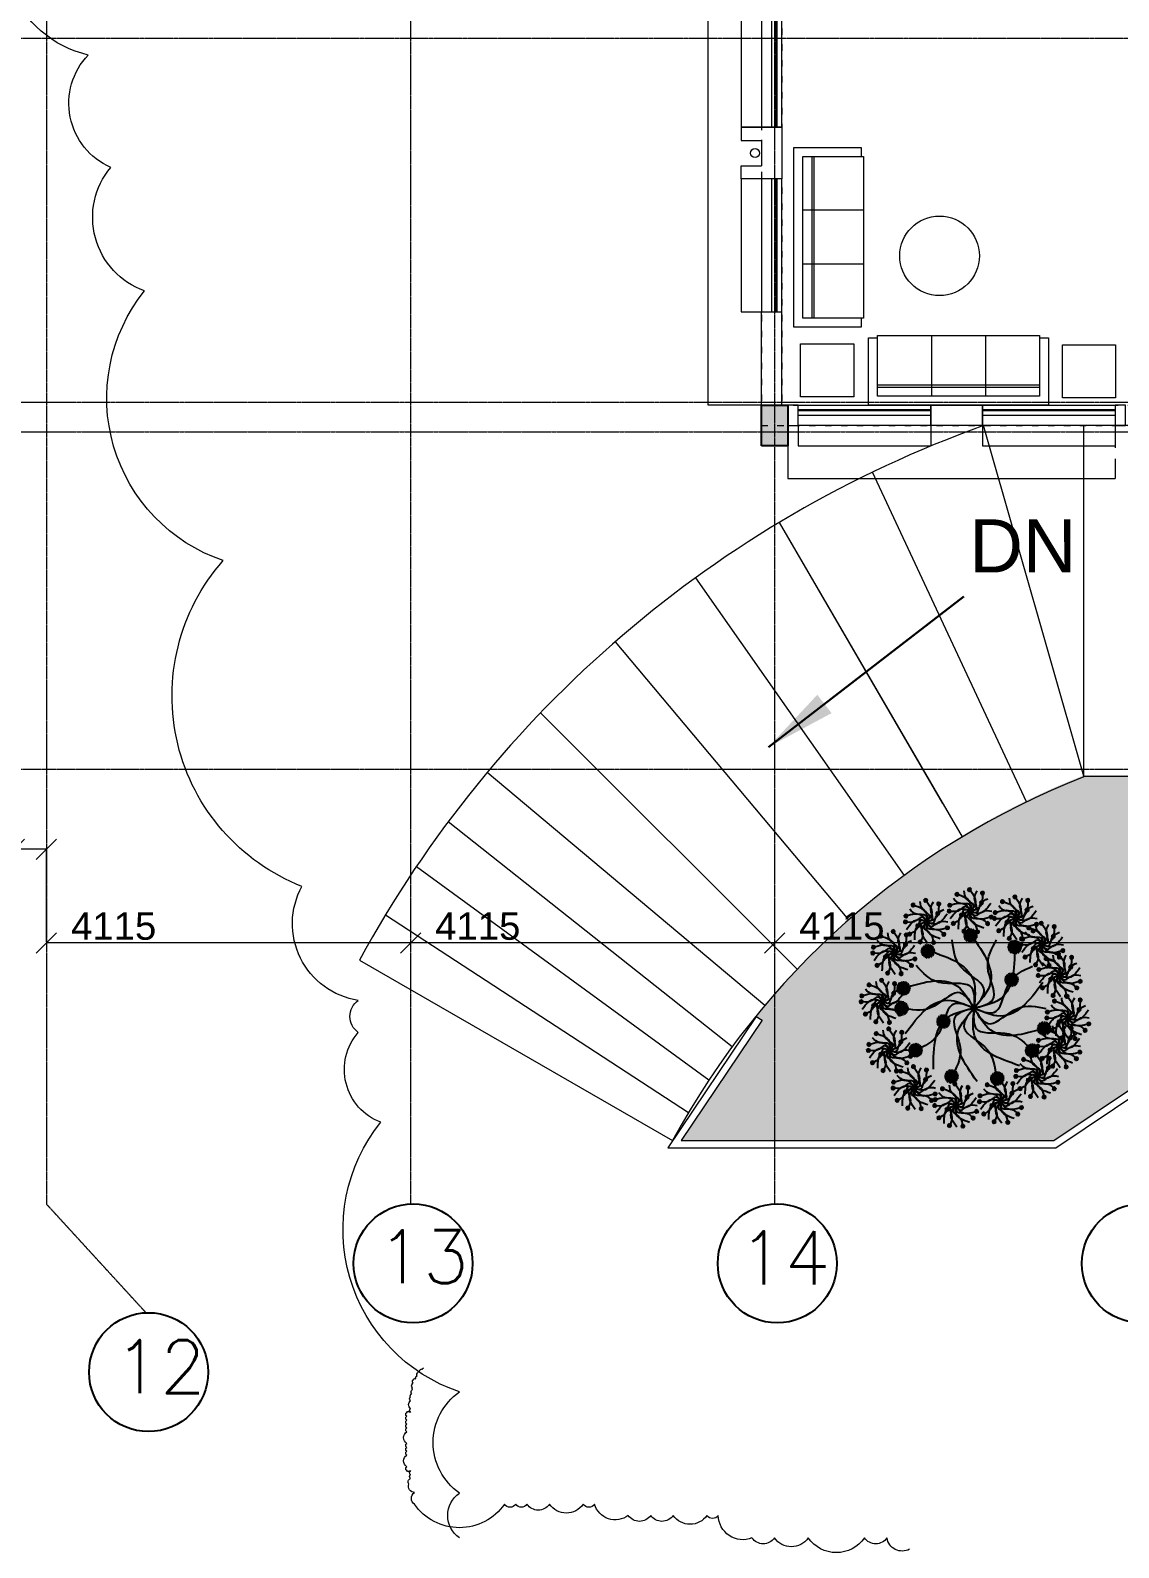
# Model space of a CAD drawing. Header units: inches. Extents: x 719368 to 6315912, y -2624014 to 446967.
# Drawn here: x 5969387 to 5981686, y -2158945 to -2141792 of the extents above; entities that cross this region are included whole.
import ezdxf
from ezdxf.lldxf.tags import DXFTag

# ---------------------------------------------------------------- set-up
doc = ezdxf.new("R2010")
doc.units = ezdxf.units.IN
doc.header["$LTSCALE"] = 20
doc.header["$MEASUREMENT"] = 0
doc.header["$PDMODE"] = 3
for name, pattern in [('ACAD_ISO03W100', [30, 12, -18]), ('CENTER', [2, 1.25, -0.25, 0.25, -0.25]), ('CENTER2', [1.125, 0.75, -0.125, 0.125, -0.125]), ('DASHED2', [0.375, 0.25, -0.125])]:
    doc.linetypes.add(name, pattern=pattern)
doc.layers.get('0').update_dxf_attribs({"color": 51, "lineweight": 30})
doc.layers.get('Defpoints').update_dxf_attribs({"lineweight": 25})
for name, color, linetype, lineweight in [('CLL LEV.', 252, 'Continuous', 18), ('COL HATCH', 254, 'Continuous', 5), ('COLUMN', 2, 'Continuous', 25), ('DIM', 7, 'Continuous', 13), ('FIXTURE', 15, 'DASHDOT', 9), ('Furniture', 13, 'Continuous', 13), ('GRID', 202, 'CENTER', 5), ('hatch', 6, 'Continuous', 0), ('HIDDEN', 181, 'ACAD_ISO03W100', 18), ('Landscaping', 82, 'Continuous', 9), ('PROJ.', 30, 'DASHED2', 13), ('Railing', 34, 'Continuous', 20), ('ramp', 9, 'Continuous', 5), ('STAIR', 4, 'Continuous', 25), ('WALL', 1, 'Continuous', 18), ('window', 71, 'Continuous', 18), ('Window-Wall', 7, 'Continuous', 20)]:
    doc.layers.add(name, color=color, linetype=linetype, lineweight=lineweight)
doc.layers.add('grid text', color=140, linetype='Continuous')
doc.layers.add('Tree', color=3, linetype='Continuous')
doc.styles.add('BOLD', font='arial.ttf')
doc.styles.add('L120', font='simplex.shx', dxfattribs={"height": 1})
doc.styles.get("Standard").update_dxf_attribs({"font": 'TCCM____.TTF', "height": 100})
doc.styles.add('Tabrej.', font='GOTHIC.TTF', dxfattribs={"height": 1})
tags = doc.linetypes.add('DASHDOT', pattern=[1, 0.5, -0.25, 0, -0.25]).pattern_tags.tags
tags[10:11] = [DXFTag(74, 4), DXFTag(75, 0), DXFTag(340, '0'), DXFTag(46, 1.0), DXFTag(50, 0.0), DXFTag(44, 0.0), DXFTag(45, 0.0)]
tags[8:9] = [DXFTag(74, 4), DXFTag(75, 0), DXFTag(340, '0'), DXFTag(46, 1.0), DXFTag(50, 0.0), DXFTag(44, 0.0), DXFTag(45, 0.0)]
tags[6:7] = [DXFTag(74, 4), DXFTag(75, 0), DXFTag(340, '0'), DXFTag(46, 1.0), DXFTag(50, 0.0), DXFTag(44, 0.0), DXFTag(45, 0.0)]
tags[4:5] = [DXFTag(74, 4), DXFTag(75, 0), DXFTag(340, '0'), DXFTag(46, 1.0), DXFTag(50, 0.0), DXFTag(44, 0.0), DXFTag(45, 0.0)]
doc.dimstyles.new('PL1', dxfattribs={"dimtxt": 275, "dimasz": 230, "dimexe": 0.18, "dimexo": 12, "dimgap": 30, "dimtad": 1, "dimjust": 1, "dimdec": 0, "dimzin": 0, "dimdsep": 46, "dimtxsty": 'BOLD', "dimblk": 'OBLIQUE', "dimcen": 0.09, "dimclrd": 256, "dimclre": 256, "dimadec": 0, "dimazin": 0, "dimtfac": 1, "dimtdec": 0, "dimtofl": 0, "dimtmove": 0, "dimatfit": 3, "dimfxl": 0.18, "dimtolj": 1, "dimtzin": 0, "dimlwd": -1, "dimlwe": -1, "dimarcsym": 0})
doc.dimstyles.get("Standard").update_dxf_attribs({"dimtxt": 0.18, "dimasz": 0.18, "dimexe": 0.18, "dimexo": 0.0625, "dimgap": 0.09, "dimtad": 0, "dimtih": 1, "dimtoh": 1, "dimdec": 4, "dimzin": 0, "dimdsep": 46, "dimtxsty": 'Standard', "dimcen": 0.09, "dimadec": 0, "dimazin": 0, "dimtfac": 1, "dimtdec": 4, "dimtofl": 0, "dimtmove": 0, "dimatfit": 3, "dimfxl": 1, "dimtolj": 1, "dimtzin": 0, "dimarcsym": 0})

# ---------------------------------------------------------------- blocks, each defined once
blk = doc.blocks.new('CU')
at = {"layer": 'WALL', "linetype": 'CENTER2'}
h = blk.add_hatch(color=256, dxfattribs=at)
h.dxf.hatch_style = 1
h.paths.add_polyline_path([(0, 0.035), (0, -0.265), (0.46, -0.265), (0.46, 0.035)])
at = {"layer": 'COLUMN', "linetype": 'CENTER2'}
blk.add_lwpolyline([(0, 0.035), (0, -0.265), (0.46, -0.265), (0.46, 0.035), (0, 0.035)], dxfattribs=at)
blk = doc.blocks.new('_Oblique')
at = {"layer": 'STAIR', "color": 0, "lineweight": -2}
blk.add_line((-0.5, -0.5), (0.5, 0.5), dxfattribs=at)
blk = doc.blocks.new('*D239')
at = {"layer": 'Defpoints', "color": 0, "transparency": 16777216}
for p in [(5969568, -2151050), (5969205, -2152108), (5969568, -2152108)]:
    blk.add_point(p, dxfattribs=at)
at = {"layer": 'DIM', "transparency": 16777216}
for p, q in [((5969205, -2151050), (5968234, -2151050)), ((5969205, -2152096), (5969205, -2151050)), ((5969568, -2151050), (5969205, -2151050)), ((5969568, -2152096), (5969568, -2151050))]:
    blk.add_line(p, q, dxfattribs=at)
at = {"layer": 'DIM', "transparency": 16777216, "xscale": 230, "yscale": 230, "zscale": 230, "rotation": 180}
blk.add_blockref('_Oblique', (5969205, -2151050), dxfattribs=at)
at = {"layer": 'DIM', "transparency": 16777216, "xscale": 230, "yscale": 230, "zscale": 230}
blk.add_blockref('_Oblique', (5969568, -2151050), dxfattribs=at)
at = {"layer": 'DIM', "color": 0, "transparency": 16777216, "insert": (5968605, -2150862), "char_height": 310, "attachment_point": 5, "style": 'BOLD'}
blk.add_mtext('\\A1;362', dxfattribs=at)
blk = doc.blocks.new('*D240')
at = {"layer": 'Defpoints', "color": 0, "transparency": 16777216}
for p in [(5969568, -2152108), (5973683, -2152108), (5973683, -2152108)]:
    blk.add_point(p, dxfattribs=at)
at = {"layer": 'DIM', "transparency": 16777216}
for p, q in [((5969568, -2152096), (5969568, -2152108)), ((5973683, -2152108), (5969568, -2152108)), ((5973683, -2152096), (5973683, -2152108))]:
    blk.add_line(p, q, dxfattribs=at)
at = {"layer": 'DIM', "transparency": 16777216, "xscale": 230, "yscale": 230, "zscale": 230, "rotation": 180}
blk.add_blockref('_Oblique', (5969568, -2152108), dxfattribs=at)
at = {"layer": 'DIM', "transparency": 16777216, "xscale": 230, "yscale": 230, "zscale": 230}
blk.add_blockref('_Oblique', (5973683, -2152108), dxfattribs=at)
at = {"layer": 'DIM', "color": 0, "transparency": 16777216, "insert": (5970328, -2151920), "char_height": 310, "attachment_point": 5, "style": 'BOLD'}
blk.add_mtext('\\A1;4115', dxfattribs=at)
blk = doc.blocks.new('*D241')
at = {"layer": 'Defpoints', "color": 0, "transparency": 16777216}
for p in [(5973683, -2152108), (5977798, -2152108), (5977798, -2152108)]:
    blk.add_point(p, dxfattribs=at)
at = {"layer": 'DIM', "transparency": 16777216}
for p, q in [((5973683, -2152096), (5973683, -2152108)), ((5977798, -2152108), (5973683, -2152108)), ((5977798, -2152096), (5977798, -2152108))]:
    blk.add_line(p, q, dxfattribs=at)
at = {"layer": 'DIM', "transparency": 16777216, "xscale": 230, "yscale": 230, "zscale": 230, "rotation": 180}
blk.add_blockref('_Oblique', (5973683, -2152108), dxfattribs=at)
at = {"layer": 'DIM', "transparency": 16777216, "xscale": 230, "yscale": 230, "zscale": 230}
blk.add_blockref('_Oblique', (5977798, -2152108), dxfattribs=at)
at = {"layer": 'DIM', "color": 0, "transparency": 16777216, "insert": (5974443, -2151920), "char_height": 310, "attachment_point": 5, "style": 'BOLD'}
blk.add_mtext('\\A1;4115', dxfattribs=at)
blk = doc.blocks.new('*D242')
at = {"layer": 'Defpoints', "color": 0, "transparency": 16777216}
for p in [(5977798, -2152108), (5981913, -2152108), (5981913, -2152108)]:
    blk.add_point(p, dxfattribs=at)
at = {"layer": 'DIM', "transparency": 16777216}
for p, q in [((5977798, -2152096), (5977798, -2152108)), ((5981913, -2152108), (5977798, -2152108)), ((5981913, -2152096), (5981913, -2152108))]:
    blk.add_line(p, q, dxfattribs=at)
at = {"layer": 'DIM', "transparency": 16777216, "xscale": 230, "yscale": 230, "zscale": 230, "rotation": 180}
blk.add_blockref('_Oblique', (5977798, -2152108), dxfattribs=at)
at = {"layer": 'DIM', "transparency": 16777216, "xscale": 230, "yscale": 230, "zscale": 230}
blk.add_blockref('_Oblique', (5981913, -2152108), dxfattribs=at)
at = {"layer": 'DIM', "color": 0, "transparency": 16777216, "insert": (5978558, -2151920), "char_height": 310, "attachment_point": 5, "style": 'BOLD'}
blk.add_mtext('\\A1;4115', dxfattribs=at)
blk = doc.blocks.new('1.5 M Window')
at = {"layer": 'CLL LEV.'}
for p, q in [((-0.23, 0), (-0.46, 0)), ((-0.46, 0), (-0.46, -1.5)), ((-0.46, -1.5), (-0.23, -1.5))]:
    blk.add_line(p, q, dxfattribs=at)
at = {"layer": 'window'}
for p, q in [((-0.065, 0), (-0.065, -1.5)), ((-0.05, -1.5), (-0.05, 0))]:
    blk.add_line(p, q, dxfattribs=at)
at = {"layer": 'Window-Wall'}
for p, q in [((0, 0), (-0.23, 0)), ((-0.23, 0), (-0.23, -1.5)), ((-0.115, 0), (-0.115, -1.5)), ((0, -1.5), (0, 0)), ((-0.23, -1.5), (0, -1.5))]:
    blk.add_line(p, q, dxfattribs=at)
blk = doc.blocks.new('sofa1')
at = {"layer": 'Furniture'}
for p, q in [((1016, 0), (-1016, 0)), ((-1016, 0), (-1016, -762)), ((-914.4, -101.6), (-914.4, -787.4)), ((914.4, -101.6), (-914.4, -101.6)), ((-304.8, -787.4), (-304.8, -101.6)), ((304.8, -787.4), (304.8, -101.6)), ((914.4, -787.4), (914.4, -101.6)), ((1016, -762), (1016, 0)), ((-914.4, -203.2), (914.4, -203.2)), ((-914.4, -228.6), (914.4, -228.6)), ((-1016, -762), (-914.4, -762)), ((-914.4, -787.4), (914.4, -787.4)), ((914.4, -762), (1016, -762))]:
    blk.add_line(p, q, dxfattribs=at)
blk = doc.blocks.new('PLANTDF')
at = {"color": 1, "lineweight": -3}
for centre, start, end in [((9522.9647, -929.8908), 278.67874, 342.50728), ((9523.0297, -929.8856), 206.67874, 270.50728), ((9522.9507, -929.9091), 302.67874, 6.50728), ((9522.9496, -929.9542), 350.67874, 54.50728), ((9523.0465, -929.9014), 182.67874, 246.50728), ((9522.9453, -929.9316), 326.67874, 30.50728), ((9523.0548, -929.9458), 134.67874, 198.50728), ((9523.0553, -929.9227), 158.67874, 222.50728), ((9523.174, -929.826), 254.67874, 318.50728), ((9523.1714, -929.9315), 38.67874, 102.50728), ((9523.1942, -929.9345), 62.67874, 126.50728), ((9523.197, -929.8241), 230.67874, 294.50728), ((9523.1537, -929.837), 278.67874, 342.50728), ((9523.1517, -929.9195), 14.67874, 78.50728), ((9523.2164, -929.9279), 86.67874, 150.50728), ((9523.2187, -929.8318), 206.67874, 270.50728), ((9523.1397, -929.8554), 302.67874, 6.50728), ((9523.1386, -929.9005), 350.67874, 54.50728), ((9523.2339, -929.9129), 110.67874, 174.50728), ((9523.2355, -929.8477), 182.67874, 246.50728), ((9523.1343, -929.8778), 326.67874, 30.50728), ((9523.2438, -929.892), 134.67874, 198.50728), ((9523.2443, -929.869), 158.67874, 222.50728), ((9522.9849, -929.8798), 254.67874, 318.50728), ((9522.9824, -929.9853), 38.67874, 102.50728), ((9523.0052, -929.9882), 62.67874, 126.50728), ((9523.0079, -929.8779), 230.67874, 294.50728), ((9522.9627, -929.9732), 14.67874, 78.50728), ((9523.0273, -929.9816), 86.67874, 150.50728), ((9523.0449, -929.9666), 110.67874, 174.50728), ((9523.3613, -929.891), 254.67874, 318.50728), ((9523.3587, -929.9965), 38.67874, 102.50728), ((9523.3816, -929.9995), 62.67874, 126.50728), ((9523.3843, -929.8891), 230.67874, 294.50728), ((9523.341, -929.902), 278.67874, 342.50728), ((9523.339, -929.9845), 14.67874, 78.50728), ((9523.4037, -929.9929), 86.67874, 150.50728), ((9523.406, -929.8968), 206.67874, 270.50728), ((9523.327, -929.9204), 302.67874, 6.50728), ((9523.3259, -929.9655), 350.67874, 54.50728), ((9523.4212, -929.9779), 110.67874, 174.50728), ((9523.4228, -929.9127), 182.67874, 246.50728), ((9523.3217, -929.9428), 326.67874, 30.50728), ((9523.4311, -929.957), 134.67874, 198.50728), ((9523.4317, -929.934), 158.67874, 222.50728), ((9522.8664, -930.0318), 254.67874, 318.50728), ((9522.8639, -930.1373), 38.67874, 102.50728), ((9522.8867, -930.1403), 62.67874, 126.50728), ((9522.8894, -930.0299), 230.67874, 294.50728), ((9522.8462, -930.0428), 278.67874, 342.50728), ((9522.8442, -930.1253), 14.67874, 78.50728), ((9522.9088, -930.1337), 86.67874, 150.50728), ((9522.9112, -930.0376), 206.67874, 270.50728), ((9522.8322, -930.0611), 302.67874, 6.50728), ((9522.8311, -930.1063), 350.67874, 54.50728), ((9522.9264, -930.1187), 110.67874, 174.50728), ((9522.928, -930.0534), 182.67874, 246.50728), ((9522.8268, -930.0836), 326.67874, 30.50728), ((9522.9363, -930.0978), 134.67874, 198.50728), ((9522.9368, -930.0747), 158.67874, 222.50728), ((9523.3366, -930.0309), 254.67874, 318.50728), ((9523.334, -930.1364), 38.67874, 102.50728), ((9523.3569, -930.1394), 62.67874, 126.50728), ((9523.3596, -930.029), 230.67874, 294.50728), ((9523.3164, -930.0419), 278.67874, 342.50728), ((9523.3144, -930.1244), 14.67874, 78.50728), ((9523.379, -930.1328), 86.67874, 150.50728), ((9523.3814, -930.0367), 206.67874, 270.50728), ((9523.3024, -930.0603), 302.67874, 6.50728), ((9523.3013, -930.1054), 350.67874, 54.50728), ((9523.3966, -930.1178), 110.67874, 174.50728), ((9523.3982, -930.0526), 182.67874, 246.50728), ((9523.297, -930.0827), 326.67874, 30.50728), ((9523.4065, -930.0969), 134.67874, 198.50728), ((9523.407, -930.0739), 158.67874, 222.50728), ((9522.8516, -930.118), 254.67874, 318.50728), ((9522.849, -930.2235), 38.67874, 102.50728), ((9522.8719, -930.2265), 62.67874, 126.50728), ((9522.8746, -930.1162), 230.67874, 294.50728), ((9522.8314, -930.1291), 278.67874, 342.50728), ((9522.8293, -930.2115), 14.67874, 78.50728), ((9522.894, -930.2199), 86.67874, 150.50728), ((9522.8964, -930.1239), 206.67874, 270.50728), ((9522.8173, -930.1474), 302.67874, 6.50728), ((9522.8162, -930.1925), 350.67874, 54.50728), ((9522.9115, -930.2049), 110.67874, 174.50728), ((9522.9131, -930.1397), 182.67874, 246.50728), ((9522.812, -930.1698), 326.67874, 30.50728), ((9522.9214, -930.1841), 134.67874, 198.50728), ((9522.922, -930.161), 158.67874, 222.50728), ((9523.0282, -930.1883), 254.67874, 318.50728), ((9523.0256, -930.2938), 38.67874, 102.50728), ((9523.0485, -930.2968), 62.67874, 126.50728), ((9523.0512, -930.1865), 230.67874, 294.50728), ((9523.0079, -930.1994), 278.67874, 342.50728), ((9523.0059, -930.2818), 14.67874, 78.50728), ((9523.0706, -930.2902), 86.67874, 150.50728), ((9523.0729, -930.1941), 206.67874, 270.50728), ((9522.9939, -930.2177), 302.67874, 6.50728), ((9522.9928, -930.2628), 350.67874, 54.50728), ((9523.0881, -930.2752), 110.67874, 174.50728), ((9523.0897, -930.21), 182.67874, 246.50728), ((9522.9885, -930.2401), 326.67874, 30.50728), ((9523.098, -930.2544), 134.67874, 198.50728), ((9523.0985, -930.2313), 158.67874, 222.50728), ((9523.4608, -930.2531), 254.67874, 318.50728), ((9523.4582, -930.3586), 38.67874, 102.50728), ((9523.481, -930.3616), 62.67874, 126.50728), ((9523.4838, -930.2513), 230.67874, 294.50728), ((9523.4405, -930.2641), 278.67874, 342.50728), ((9523.4385, -930.3466), 14.67874, 78.50728), ((9523.5032, -930.355), 86.67874, 150.50728), ((9523.5055, -930.2589), 206.67874, 270.50728), ((9523.4265, -930.2825), 302.67874, 6.50728), ((9523.4254, -930.3276), 350.67874, 54.50728), ((9523.5207, -930.34), 110.67874, 174.50728), ((9523.5223, -930.2748), 182.67874, 246.50728), ((9523.4211, -930.3049), 326.67874, 30.50728), ((9523.5306, -930.3191), 134.67874, 198.50728), ((9522.8986, -930.3029), 254.67874, 318.50728), ((9522.896, -930.4084), 38.67874, 102.50728), ((9522.9189, -930.4114), 62.67874, 126.50728), ((9522.9216, -930.3011), 230.67874, 294.50728), ((9522.8784, -930.314), 278.67874, 342.50728), ((9522.8764, -930.3964), 14.67874, 78.50728), ((9522.941, -930.4048), 86.67874, 150.50728), ((9522.9434, -930.3087), 206.67874, 270.50728), ((9522.8644, -930.3323), 302.67874, 6.50728), ((9522.8633, -930.3774), 350.67874, 54.50728), ((9522.9586, -930.3898), 110.67874, 174.50728), ((9522.9602, -930.3246), 182.67874, 246.50728), ((9522.859, -930.3547), 326.67874, 30.50728), ((9522.9685, -930.3689), 134.67874, 198.50728), ((9522.969, -930.3459), 158.67874, 222.50728), ((9523.3809, -930.3555), 278.67874, 342.50728), ((9523.3669, -930.3739), 302.67874, 6.50728), ((9523.3658, -930.419), 350.67874, 54.50728), ((9523.4627, -930.3662), 182.67874, 246.50728), ((9523.3616, -930.3963), 326.67874, 30.50728), ((9523.471, -930.4105), 134.67874, 198.50728), ((9523.4716, -930.3875), 158.67874, 222.50728), ((9523.4012, -930.3445), 254.67874, 318.50728), ((9523.3986, -930.45), 38.67874, 102.50728), ((9523.4215, -930.453), 62.67874, 126.50728), ((9523.4242, -930.3426), 230.67874, 294.50728), ((9523.3789, -930.438), 14.67874, 78.50728), ((9523.4436, -930.4464), 86.67874, 150.50728), ((9523.4459, -930.3503), 206.67874, 270.50728), ((9523.4611, -930.4314), 110.67874, 174.50728), ((9523.0446, -930.4286), 254.67874, 318.50728), ((9523.042, -930.5341), 38.67874, 102.50728), ((9523.0649, -930.5371), 62.67874, 126.50728), ((9523.0676, -930.4267), 230.67874, 294.50728), ((9523.0243, -930.4396), 278.67874, 342.50728), ((9523.0223, -930.5221), 14.67874, 78.50728), ((9523.087, -930.5305), 86.67874, 150.50728), ((9523.0893, -930.4344), 206.67874, 270.50728), ((9523.0103, -930.458), 302.67874, 6.50728), ((9523.0092, -930.5031), 350.67874, 54.50728), ((9523.1045, -930.5155), 110.67874, 174.50728), ((9523.1061, -930.4503), 182.67874, 246.50728), ((9523.005, -930.4804), 326.67874, 30.50728), ((9523.1144, -930.4946), 134.67874, 198.50728), ((9523.115, -930.4716), 158.67874, 222.50728), ((9523.2416, -930.453), 254.67874, 318.50728), ((9523.239, -930.5585), 38.67874, 102.50728), ((9523.2646, -930.4512), 230.67874, 294.50728), ((9523.2214, -930.4641), 278.67874, 342.50728), ((9523.2193, -930.5465), 14.67874, 78.50728), ((9523.284, -930.5549), 86.67874, 150.50728), ((9523.2864, -930.4589), 206.67874, 270.50728), ((9523.2074, -930.4824), 302.67874, 6.50728), ((9523.2062, -930.5275), 350.67874, 54.50728), ((9523.3015, -930.5399), 110.67874, 174.50728), ((9523.3031, -930.4747), 182.67874, 246.50728), ((9523.202, -930.5048), 326.67874, 30.50728), ((9523.3114, -930.5191), 134.67874, 198.50728), ((9523.312, -930.496), 158.67874, 222.50728), ((9523.2619, -930.5615), 62.67874, 126.50728)]:
    blk.add_arc(centre, 0.0555, start, end, dxfattribs=at)
at = {"color": 64, "lineweight": -3}
for points in [[(9522.9846, -930.4445), (9523.0793, -930.2174), (9523.2697, -930.1555), (9523.2539, -930.0204), (9523.3013, -929.9069)], [(9523.1691, -930.5121), (9523.1122, -930.2727), (9523.23, -930.1107), (9523.1378, -930.0107), (9523.1093, -929.891)], [(9523.1926, -929.8766), (9523.2495, -930.1159), (9523.1318, -930.278), (9523.224, -930.378), (9523.2524, -930.4976)], [(9523.0036, -929.9303), (9523.1903, -930.0906), (9523.1903, -930.2908), (9523.3237, -930.3176), (9523.417, -930.3977)], [(9523.3771, -929.9442), (9523.2824, -930.1712), (9523.092, -930.2331), (9523.1078, -930.3682), (9523.0604, -930.4818)], [(9522.875, -930.2813), (9523.0851, -930.1533), (9523.2756, -930.2152), (9523.3422, -930.0966), (9523.4472, -930.0326)], [(9522.8823, -930.0849), (9523.1275, -930.1048), (9523.2452, -930.2669), (9523.3688, -930.2101), (9523.4914, -930.22)], [(9523.3581, -930.4583), (9523.1714, -930.2981), (9523.1714, -930.0978), (9523.038, -930.0711), (9522.9447, -929.991)], [(9523.4867, -930.1073), (9523.2766, -930.2354), (9523.0861, -930.1735), (9523.0195, -930.2921), (9522.9145, -930.3561)], [(9523.4794, -930.3037), (9523.2342, -930.2838), (9523.1165, -930.1218), (9522.9929, -930.1786), (9522.8703, -930.1686)]]:
    blk.add_spline(points, degree=3, dxfattribs=at)
blk = doc.blocks.new('New Shaft')
at = {"layer": 'FIXTURE'}
blk.add_circle((0.327, -0.302), 0.05, dxfattribs=at)
at = {"layer": 'WALL'}
for p, q in [((0.035, 0), (0.62, 0)), ((0.035, 0), (0.035, -0.46)), ((0.62, 0), (0.62, -0.46)), ((0.185, -0.46), (0.185, -0.23)), ((0.185, -0.23), (0.47, -0.23)), ((0.47, -0.46), (0.47, -0.23)), ((0.035, -0.46), (0.185, -0.46)), ((0.62, -0.46), (0.47, -0.46))]:
    blk.add_line(p, q, dxfattribs=at)
blk = doc.blocks.new('A$C0E890EBD')
at = {"layer": 'COL HATCH', "linetype": 'CENTER2'}
h = blk.add_hatch(color=3, dxfattribs=at)
h.dxf.hatch_style = 1
h.paths.add_polyline_path([(46.8309, -4.46), (46.5309, -4.46), (46.5309, -4), (46.8309, -4)])
at = {"layer": 'Landscaping'}
h = blk.add_hatch(dxfattribs=at)
h.set_pattern_fill('DOTS', color=256, scale=1.5, style=0)
h.set_pattern_definition([(0, (45.62477, -12.31345), (0.046875, 0.09375), [0, -0.09375])])
edge = h.paths.add_edge_path()
edge.add_line((46.4728, -10.909), (46.5392, -10.9536))
edge.add_line((46.5392, -10.9536), (45.6248, -12.3135))
edge.add_line((45.6248, -12.3135), (49.8353, -12.3135))
edge.add_line((49.8353, -12.3135), (51.1594, -11.4273))
edge.add_line((51.1594, -11.4273), (55.7439, -11.4273))
edge.add_line((55.7439, -11.4273), (57.0583, -12.307))
edge.add_line((57.0583, -12.307), (61.2611, -12.307))
edge.add_line((61.2611, -12.307), (60.3491, -10.9507))
edge.add_line((60.3491, -10.9507), (60.4196, -10.9032))
edge.add_arc((53.4485, -16.5102), 8.9462, 38.81018, 68.57024)
edge.add_line((56.7171, -8.1825), (56.1095, -8.1819))
edge.add_arc((55.1895, -7.79), 1, 270, 336.9275, ccw=False)
edge.add_line((55.1895, -8.79), (51.7035, -8.79))
edge.add_arc((51.7035, -7.79), 1, 203.20856, 270, ccw=False)
edge.add_line((50.7844, -8.1841), (50.1753, -8.1843))
edge.add_arc((53.4485, -16.5102), 8.9462, 111.46199, 141.23681)
at = {"layer": 'CLL LEV.'}
for p, q in [((46.9459, -4.23), (46.9459, -4.46)), ((48.4459, -4.23), (48.4459, -4.46)), ((49.0309, -4.23), (49.0309, -4.46)), ((50.5309, -4.23), (50.5309, -4.46)), ((46.9459, -4.46), (48.4459, -4.46)), ((49.0309, -4.46), (50.5309, -4.46))]:
    blk.add_line(p, q, dxfattribs=at)
at = {"layer": 'COLUMN', "color": 3, "linetype": 'CENTER2'}
blk.add_lwpolyline([(46.8309, -4.46), (46.5309, -4.46), (46.5309, -4), (46.8309, -4), (46.8309, -4.46)], dxfattribs=at)
at = {"layer": 'FIXTURE'}
for points in [[(46.9743, -3.9043), (46.9743, -3.3043), (47.5743, -3.3043), (47.5743, -3.9043), (46.9743, -3.9043)], [(49.9323, -3.9161), (49.9323, -3.3161), (50.5323, -3.3161), (50.5323, -3.9161), (49.9323, -3.9161)]]:
    blk.add_lwpolyline(points, dxfattribs=at)
blk.add_circle((48.5444, -2.3113), 0.45, dxfattribs=at)
at = {"layer": 'hatch', "color": 26}
blk.add_line((46.4728, -10.909), (46.5392, -10.9536), dxfattribs=at)
at = {"layer": 'PROJ.'}
for p, q in [((45.9309, -4), (45.9309, 1.47)), ((46.5309, -4), (45.9309, -4)), ((46.8309, -4.23), (46.8309, -4.83)), ((46.8309, -4.83), (50.5309, -4.83))]:
    blk.add_line(p, q, dxfattribs=at)
at = {"layer": 'PROJ.', "ltscale": 0.05}
blk.add_line((50.5309, -4.23), (50.5309, -4.83), dxfattribs=at)
at = {"layer": 'Railing', "color": 26}
for points in [[(46.4728, -10.909), (45.4746, -12.3935), (49.8596, -12.3935), (51.1837, -11.5073), (55.7196, -11.5073), (57.034, -12.387), (61.4174, -12.387), (60.4196, -10.9032)], [(46.5392, -10.9536), (45.6248, -12.3135), (49.8353, -12.3135), (51.1594, -11.4273), (55.7439, -11.4273), (57.0583, -12.307), (61.2611, -12.307), (60.3491, -10.9507), (60.4196, -10.9032)]]:
    blk.add_lwpolyline(points, dxfattribs=at)
at = {"layer": 'ramp', "ltscale": 0.05}
for p, q in [((50.7035, -4.23), (49.0421, -4.2307)), ((50.1753, -8.1927), (49.0421, -4.2307)), ((49.5287, -8.4844), (47.7882, -4.7559)), ((46.7324, -5.3256), (48.5782, -8.5016)), ((46.7324, -5.3256), (48.7986, -8.8808)), ((45.7876, -5.9502), (48.1457, -9.3151)), ((44.8769, -6.675), (47.5169, -9.8186)), ((44.0358, -7.4767), (46.9366, -10.3752)), ((43.4329, -8.1502), (46.5702, -10.7837)), ((50.1753, -8.1927), (50.7051, -8.1925)), ((42.9932, -8.707), (46.2019, -11.2508)), ((42.6328, -9.2147), (45.9387, -11.628)), ((42.2835, -9.7615), (45.7081, -11.9961)), ((41.9901, -10.2726), (45.5284, -12.3135))]:
    blk.add_line(p, q, dxfattribs=at)
at = {"layer": 'ramp'}
blk.add_line((50.1753, -8.1927), (50.1736, -4.232), dxfattribs=at)
at = {"layer": 'ramp', "ltscale": 0.05}
for centre, radius, start, end in [((53.4485, -16.5102), 13.0462, 109.74022, 151.43749), ((53.4601, -16.5958), 9.014, 111.37185, 151.63527)]:
    blk.add_arc(centre, radius, start, end, dxfattribs=at)
at = {"layer": 'WALL'}
for p, q in [((46.5309, -4), (46.5309, -2.9425)), ((46.5309, -2.9425), (46.7609, -2.9425)), ((46.7609, -4), (46.7609, -2.9425))]:
    blk.add_line(p, q, dxfattribs=at)
for points in [[(46.9459, -4.23), (46.9459, -4), (46.8309, -4), (46.8309, -4.23), (46.9459, -4.23)], [(46.9459, -4.23), (46.9459, -4), (46.8309, -4), (46.8309, -4.23), (46.9459, -4.23)], [(50.6459, -4.23), (50.6459, -4), (50.5309, -4), (50.5309, -4.23), (50.6459, -4.23)]]:
    blk.add_lwpolyline(points, dxfattribs=at)
blk.add_lwpolyline([(48.4459, -4), (49.0309, -4), (49.0309, -4.23), (48.4459, -4.23)], close=True, dxfattribs=at)
at = {"layer": 'window'}
for p, q in [((46.9459, -4.05), (48.4459, -4.05)), ((48.4459, -4.065), (46.9459, -4.065)), ((49.0309, -4.05), (50.5309, -4.05)), ((50.5309, -4.065), (49.0309, -4.065))]:
    blk.add_line(p, q, dxfattribs=at)
at = {"layer": 'Window-Wall'}
for p, q in [((46.9459, -4.23), (46.9459, -4)), ((46.9459, -4), (48.4459, -4)), ((48.4459, -4.115), (46.9459, -4.115)), ((48.4459, -4), (48.4459, -4.23)), ((49.0309, -4.23), (49.0309, -4)), ((49.0309, -4), (50.5309, -4)), ((50.5309, -4.115), (49.0309, -4.115)), ((50.5309, -4), (50.5309, -4.23)), ((48.4459, -4.23), (46.9459, -4.23)), ((50.5309, -4.23), (49.0309, -4.23))]:
    blk.add_line(p, q, dxfattribs=at)
at = {"layer": 'FIXTURE', "extrusion": (0, 0, -1), "zscale": -0.0009999999966712}
for p, xscale, yscale, rotation in [((-46.8963, -2.1015), 0.0009999999966794348, 0.0009999999966794348, 270), ((-48.7582, -4), 0.000999999996565748, 0.000999999996565748, 180)]:
    blk.add_blockref('sofa1', p, dxfattribs=dict(at, xscale=xscale, yscale=yscale, rotation=rotation))
at = {"layer": 'Tree', "rotation": 4.47054656640355}
for p, xscale, yscale, zscale in [((-7300.7516, 132.3264), 0.7682003146567565, 0.7682003146567565, 0.7682003146567565), ((-7300.2569, 132.4478), 0.7682003146567565, 0.7682003146567565, 0.7682003146567565), ((-7299.7438, 132.3655), 0.7682003146567565, 0.7682003146567565, 0.7682003146567565), ((-7301.1187, 131.9743), 0.7682003146567565, 0.7682003146567565, 0.7682003146567565), ((-24903.2508, 471.8747), 2.608229868621348, 2.608229868621348, 2.608229868621348), ((-7299.4465, 132.0684), 0.7682003146567565, 0.7682003146567565, 0.7682003146567565), ((-7299.2497, 131.721), 0.7682003146567565, 0.7682003146567565, 0.7682003146567565), ((-7301.2509, 131.424), 0.7682003146567565, 0.7682003146567565, 0.7682003146567565), ((-7299.1537, 131.241), 0.7682003146567565, 0.7682003146567565, 0.7682003146567565), ((-7299.2543, 130.9211), 0.7682003146567565, 0.7682003146567565, 0.7682003146567565), ((-7301.1701, 130.8738), 0.7682003146567565, 0.7682003146567565, 0.7682003146567565), ((-7299.5033, 130.5804), 0.7682003146567565, 0.7682003146567565, 0.7682003146567565), ((-7300.8911, 130.4483), 0.7682003146567565, 0.7682003146567565, 0.7682003146567565), ((-7300.4211, 130.2502), 0.7682003146567565, 0.7682003146567565, 0.7682003146567565), ((-7299.9145, 130.2942), 0.7682003146567565, 0.7682003146567565, 0.7682003146567565)]:
    blk.add_blockref('PLANTDF', p, dxfattribs=dict(at, xscale=xscale, yscale=yscale, zscale=zscale))
at = {"layer": 'WALL', "rotation": 270}
blk.add_blockref('New Shaft', (46.7609, -0.8225), dxfattribs=at)
at = {"layer": 'Window-Wall'}
for p in [(46.7609, 0.6425), (46.7609, -1.4425)]:
    blk.add_blockref('1.5 M Window', p, dxfattribs=at)
at = {"layer": 'WALL', "insert": (48.8809, -5.2902), "char_height": 0.6, "width": 2.986568, "attachment_point": 1, "rotation": 0.0235, "style": 'Tabrej.'}
blk.add_mtext('{\\fArial|b0|i0|c0|p34;DN}', dxfattribs=at)
at = {"layer": 'DIM'}
blk.add_leader([(46.6098, -7.8653), (48.8182, -6.1639)], dimstyle='Standard', override={"dimscale": 40, "dimtxt": 1, "dimasz": 0.02, "dimdec": 2, "dimpost": "'", "dimtxsty": 'L120', "dimtdec": 2, "dimarcsym": 1}, dxfattribs=at)

msp = doc.modelspace()

# ---------------------------------------------------------------- linework, layer by layer
at = {"layer": 'DIM'}
for points in [[(5974236.1944, -2158835.4124, -0.52056705), (5974236.1944, -2158327.4027, -0.52056705), (5974236.1944, -2157184.3648, -0.52056705), (5973346.1967, -2154136.268, -0.52056705), (5973091.9069, -2153120.2421, -0.52056705), (5973091.9069, -2152757.4492, -0.52056705), (5972456.1991, -2151469.1881, -0.52056705), (5971566.2181, -2147786.0759, -0.52056705), (5970676.2204, -2144737.9791, -0.52056705), (5970294.8024, -2143340.9364, -0.52056705), (5970040.5126, -2142070.8993, -0.52056705), (5969277.6598, -2140165.8404, -0.52056705)], [(5979321.8572, -2158962.4181, -0.52056705), (5979067.5674, -2158835.4124, -0.52056705), (5978813.2942, -2158835.4124, -0.52056705), (5978177.5864, -2158835.4124, -0.52056705), (5977796.1517, -2158835.4124, -0.52056705), (5977541.8785, -2158835.4124, -0.52056705), (5977160.4438, -2158581.4076, -0.52056705), (5977033.2989, -2158581.4076, -0.52056705), (5976651.8809, -2158581.4076, -0.52056705), (5976397.5911, -2158581.4076, -0.52056705), (5976143.3179, -2158581.4076, -0.52056705), (5975761.8832, -2158454.4019, -0.52056705), (5975634.755, -2158454.4019, -0.52056705), (5975253.3203, -2158454.4019, -0.52056705), (5974999.0471, -2158454.4019, -0.52056705), (5974871.9022, -2158454.4019, -0.52056705), (5974744.7573, -2158454.4019, -0.52056705), (5973727.6314, -2158454.4019, -0.52056705), (5973727.6314, -2158321.1255, -0.52056705), (5973664.9931, -2158227.5832, -0.52056705), (5973683.6762, -2158161.9389, -0.52056705), (5973683.6762, -2158118.0306, -0.52056705), (5973683.6762, -2158074.1224, -0.52056705), (5973639.721, -2158074.1224, -0.52056705), (5973639.721, -2158030.2205, -0.52056705), (5973639.721, -2157898.4958, -0.52056705), (5973639.721, -2157854.594, -0.52056705), (5973639.721, -2157810.6857, -0.52056705), (5973639.721, -2157766.7775, -0.52056705), (5973639.721, -2157635.0591, -0.52056705), (5973639.721, -2157591.1509, -0.52056705), (5973639.721, -2157547.2426, -0.52056705), (5973639.721, -2157503.3408, -0.52056705), (5973639.721, -2157459.4325, -0.52056705), (5973639.721, -2157415.5243, -0.52056705), (5973683.6762, -2157415.5243, -0.52056705), (5973683.6762, -2157371.616, -0.52056705), (5973683.6762, -2157283.806, -0.52056705), (5973683.6762, -2157239.8977, -0.52056705), (5973696.771, -2157204.7608, -0.52056705), (5973705.9791, -2157158.4738, -0.52056705), (5973705.9791, -2157136.8403, -0.52056705), (5973705.9791, -2157093.586, -0.52056705), (5973712.4348, -2157080.4033, -0.52056705), (5973712.4348, -2157050.0433, -0.52056705), (5973742.8114, -2157034.8664, -0.52056705), (5973742.8114, -2157019.6896, -0.52056705), (5973758.0081, -2157004.5064, -0.52056705), (5973758.0081, -2156989.3296, -0.52056705), (5973758.0081, -2156974.1528, -0.52056705), (5973788.4014, -2156958.9695, -0.52056705), (5973788.4014, -2156943.7927, -0.52056705), (5973803.5981, -2156928.6095, -0.52056705), (5973818.7948, -2156928.6095, -0.52056705), (5973833.9914, -2156913.4327, -0.52056705), (5973833.9914, -2156913.4327, -0.52056705), (5973833.9914, -2156913.4327)]]:
    msp.add_lwpolyline(points, format="xyb", dxfattribs=at)
at = {"layer": 'GRID', "ltscale": 0.05}
for p, q in [((5969567.982, -2115272.6697), (5969567.982, -2155060.0232)), ((5973682.9819, -2115272.6697), (5973682.9819, -2155060.0232)), ((5977797.9819, -2115272.6697), (5977797.9819, -2155060.0232)), ((5926274.7986, -2141879.5344), (6041274.9246, -2141879.5344)), ((5925637.0672, -2146329.5333), (6041274.9246, -2146329.5333)), ((5926274.7986, -2150144.5344), (6041274.9246, -2150144.5344)), ((5969567.982, -2155060.0232), (5970692.9782, -2156288.96))]:
    msp.add_line(p, q, dxfattribs=at)
at = {"layer": 'GRID', "color": 190, "ltscale": 0.05}
msp.add_line((5925637.0672, -2145994.5344), (6041274.9246, -2145994.5344), dxfattribs=at)
at = {"layer": 'grid text'}
for centre in [(5973712.4418, -2155731.7074), (5977827.4418, -2155731.7074), (5981942.4418, -2155731.7074), (5970722.4381, -2156960.6442)]:
    msp.add_circle(centre, 672.3299, dxfattribs=at)
at = {"layer": 'HIDDEN', "linetype": 'ACAD_ISO03W100', "ltscale": 0.3}
for p, q in [((5977647.9819, -2140329.488), (5977647.9819, -2146029.5333)), ((5977877.9819, -2140329.488), (5977877.9819, -2146029.5333)), ((5977647.9819, -2146029.5333), (5994407.9819, -2146029.5333)), ((5977647.9819, -2146259.5333), (5994407.9819, -2146259.5333))]:
    msp.add_line(p, q, dxfattribs=at)
at = {"layer": 'WALL'}
for points in [[(5978062.9819, -2146259.5333), (5978062.9819, -2146029.5333), (5977947.9819, -2146029.5333), (5977947.9819, -2146259.5333), (5978062.9819, -2146259.5333)], [(5978062.9819, -2146259.556), (5978062.9819, -2146029.556), (5977947.9819, -2146029.556), (5977947.9819, -2146259.556), (5978062.9819, -2146259.556)]]:
    msp.add_lwpolyline(points, dxfattribs=at)
at = {"layer": 'Window-Wall'}
msp.add_line((5981647.9819, -2146259.5333), (5980147.9819, -2146259.5333), dxfattribs=at)

# ---------------------------------------------------------------- block references
at = {"color": 0, "xscale": 1000, "yscale": 1000, "zscale": 1000}
msp.add_blockref('A$C0E890EBD', (5931117.1028, -2142029.5333), dxfattribs=at)
at = {"linetype": 'CENTER2', "xscale": -1000, "yscale": 1000, "zscale": 1000, "rotation": 270}
msp.add_blockref('CU', (5977912.9819, -2146489.5333), dxfattribs=at)

# ---------------------------------------------------------------- texts
at = {"layer": 'grid text', "char_height": 600, "width": 804.951803, "attachment_point": 1, "style": 'L120'}
for s, insert in [('13', (5973309.6345, -2155356.1968)), ('14', (5977394.67, -2155368.0623)), ('12', (5970339.4659, -2156598.7674))]:
    msp.add_mtext(s, dxfattribs=dict(at, insert=insert))

# ---------------------------------------------------------------- dimensions: what is measured, and where the dimension line sits
at = {"layer": 'DIM'}
for base, p1, p2, picture, middle in [((5969567.6839, -2151050.1988), (5969205.482, -2152108.354), (5969567.6839, -2152108.354), '*D239', (5968604.7146, -2150861.8154)), ((5973682.982, -2152108.354), (5969567.6839, -2152108.354), (5973682.982, -2152108.354), '*D240', (5970327.9704, -2151920.0764)), ((5977797.9819, -2152108.354), (5973682.982, -2152108.354), (5977797.9819, -2152108.354), '*D241', (5974443.2685, -2151920.0764)), ((5981912.9819, -2152108.354), (5977797.9819, -2152108.354), (5981912.9819, -2152108.354), '*D242', (5978558.2684, -2151920.0764))]:
    dim = msp.add_linear_dim(base=base, p1=p1, p2=p2, dimstyle='PL1', override={"dimtxt": 310}, dxfattribs=at)
    dim.commit()
    dim.dimension.update_dxf_attribs({"geometry": picture, "text_midpoint": middle})

doc.saveas('drawing.dxf')
